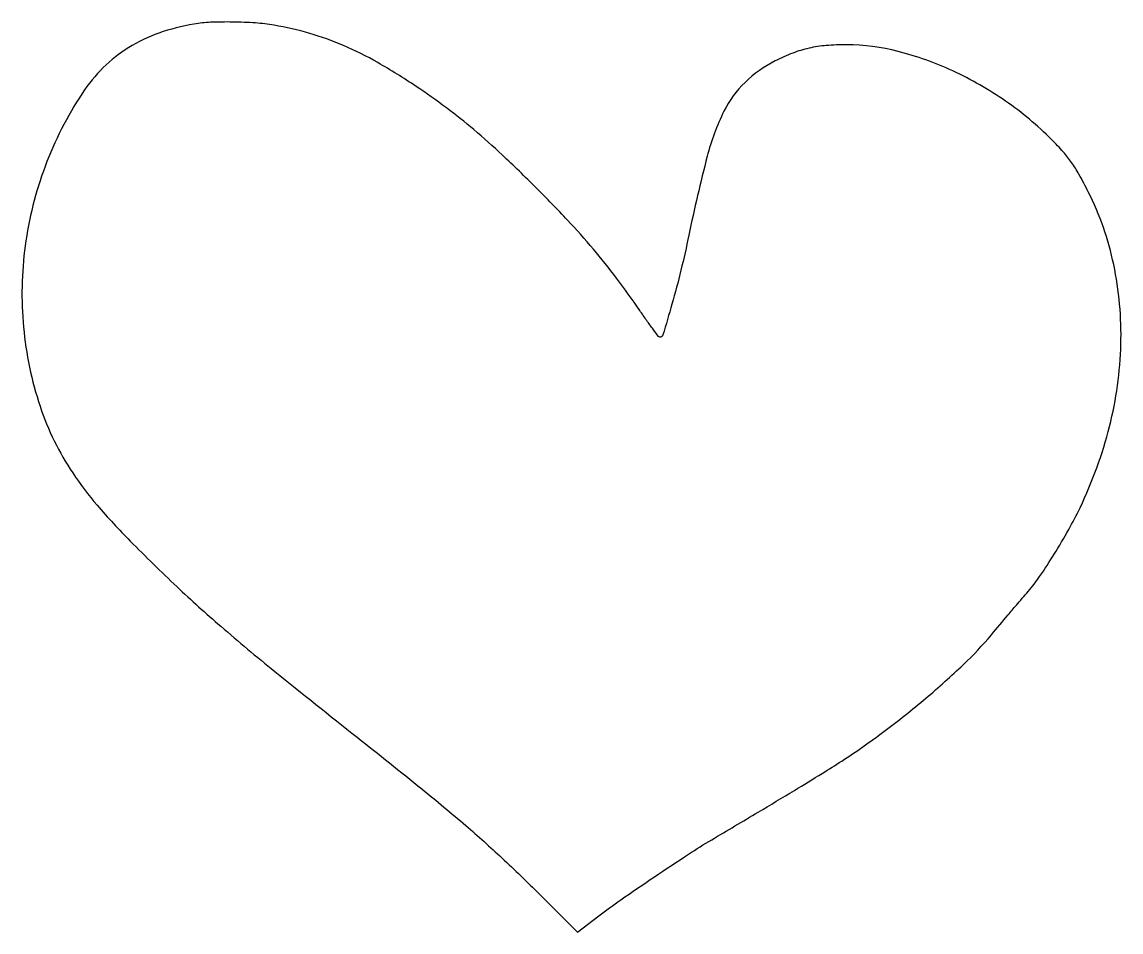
# Model space of a CAD drawing. Extents: x 0 to 464, y 0 to 384.
import ezdxf

# ---------------------------------------------------------------- set-up
doc = ezdxf.new("R2010")
doc.units = 0

msp = doc.modelspace()

# ---------------------------------------------------------------- linework, layer by layer
msp.add_lwpolyline([(72.830856, 382.976845, 0.042611), (58.01497, 379.156689, 0.054454), (45.307155, 373.075727, 0.056588), (34.591524, 364.618026, 0.051924), (25.692086, 353.742774, 0.056012), (10.0598, 322.979934, 0.056222), (1.669869, 289.553441, 0.056494), (0.958894, 255.248543, 0.057622), (7.972842, 221.893705, 0.032794), (13.935697, 207.302289, 0.034095), (21.68919, 193.812954, 0.030161), (32.057369, 180.178286, 0.017579), (46, 165.079205, 0.008302), (65.626034, 145.917066, 0.011066), (84.114581, 129.214066, 0.008376), (106.895512, 110.188141, 0.002625), (141.63986, 82.445204, -0.002679), (168.908159, 60.667008, -0.007751), (187.467927, 45.199073, -0.010016), (202.689679, 31.568164, -0.008033), (218.535315, 16.313049), (234.57063, 0.371103), (243.535315, 7.209728, -0.011345), (252.758094, 13.919779, -0.003456), (267.016679, 23.661563, -0.003461), (281.41541, 33.209632, -0.01125), (291.14281, 39.255799, 0.000841), (310.750224, 50.884332, 0.001744), (326.012451, 60.04287, 0.002162), (337.766194, 67.221521, 0.005991), (345.951446, 72.405816, 0.016518), (363.717637, 84.812616, 0.014419), (381.469865, 98.919669, 0.014927), (397.304774, 113.095374, 0.027957), (409.080326, 125.612591, -0.00015), (416.109011, 133.969577, -0.001018), (419.597064, 138.097187, -0.001932), (422.067438, 140.985774, -0.001791), (424.622782, 143.929058, 0.030408), (429.403494, 150.117654, 0.010484), (435.563664, 159.602967, 0.01067), (441.668409, 169.93481, 0.016347), (446.467266, 179.160504, 0.049628), (458.888055, 213.423299, 0.055706), (463.686221, 248.148024, 0.058347), (460.645934, 281.631632, 0.064894), (449.929626, 312.245314, 0.009478), (445.993033, 319.710295, 0.02688), (442.877515, 324.701965, 0.029598), (439.418018, 329.060463, 0.013664), (434.442529, 334.3225, 0.045135), (415.063011, 350.508508, 0.043261), (392.826168, 363.216002, 0.045074), (369.777707, 371.437011, 0.062115), (348, 374.250062, 0.021619), (339.405541, 373.916075, 0.034928), (332.172705, 372.808883, 0.036083), (325.333233, 370.739096, 0.025135), (317.953507, 367.476586, 0.075921), (305.190131, 358.401869, 0.08538), (296.315641, 346.251484, 0.052011), (289.242946, 327.263103, 0.012036), (281.505314, 294, -0.008936), (278.163526, 279.219448, -0.009686), (274.376879, 264.9621, -0.003098), (270.576147, 251.997313, -0.351596), (269.203049, 251.051381, -0.215585), (268.771831, 251.285627, -0.001843), (266.446742, 254.377263, -0.006015), (263.806782, 258.004887, -0.003789), (260.807137, 262.301381, 0.011131), (250.99276, 275.928121, 0.013851), (241.248232, 288.123918, 0.013044), (230.371453, 300.328829, 0.008231), (217.080007, 314.023195, 0.007343), (202.885229, 327.7649, 0.013431), (190.854491, 338.480286, 0.015031), (179.253278, 347.68487, 0.012723), (166.466849, 356.721046, 0.017654), (150.331915, 366.712766, 0.028139), (135.816735, 373.956688, 0.030915), (121.650689, 379.044688, 0.028749), (106.61901, 382.493394, 0.024666), (98.788413, 383.427451, 0.013774), (89.195306, 383.829193, 0.013715), (79.828788, 383.706289, 0.031667)], format="xyb", close=True)

doc.saveas('drawing.dxf')
